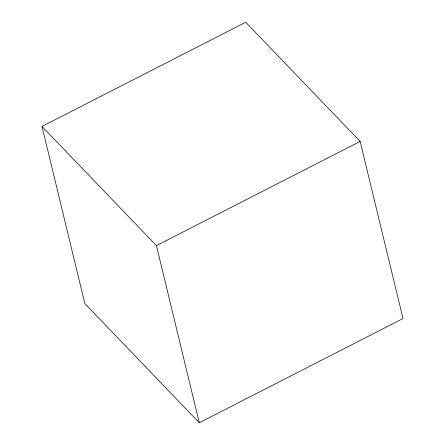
<?xml version="1.0" encoding="UTF-8"?>
<svg xmlns="http://www.w3.org/2000/svg" width="445" height="445" viewBox="0 0 445 445"><rect width="100%" height="100%" fill="white"/><g stroke="black" fill="none" stroke-linecap="round" stroke-linejoin="round"><path stroke-width="0.67" d="M41.997 126.441L245.723 22.25L360.15 141.421L403.003 318.559L199.277 422.75L84.85 303.579L41.997 126.441L156.423 245.612L199.277 422.75M156.423 245.612L360.15 141.421"/></g></svg>
